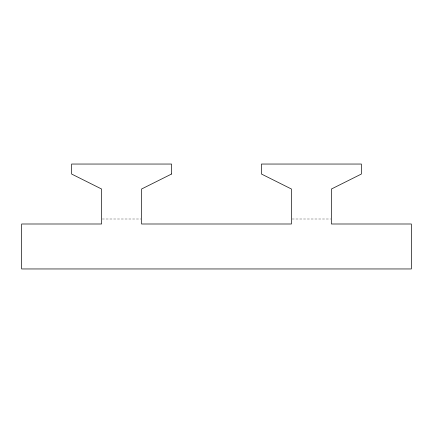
<?xml version="1.0" encoding="UTF-8"?>
<svg xmlns="http://www.w3.org/2000/svg" width="433" height="433" viewBox="0 0 433 433"><rect width="100%" height="100%" fill="white"/><g stroke="black" fill="none" stroke-linecap="round" stroke-linejoin="round"><path stroke-width="0.32" stroke-dasharray="2.17 1.62" d="M102.253 219.001L140.893 219.001M292.107 219.001L330.747 219.001"/><path stroke-width="0.65" d="M171.533 174.034L141.559 189.021L141.559 223.996L291.441 223.996L291.441 189.021L261.467 174.034L261.467 164.042L361.387 164.042L361.387 174.034L331.413 189.021L331.413 223.996L411.35 223.996L411.35 268.958L21.65 268.958L21.65 223.996L101.587 223.996L101.587 189.021L71.613 174.034L71.613 164.042L171.533 164.042L171.533 174.034"/></g></svg>
